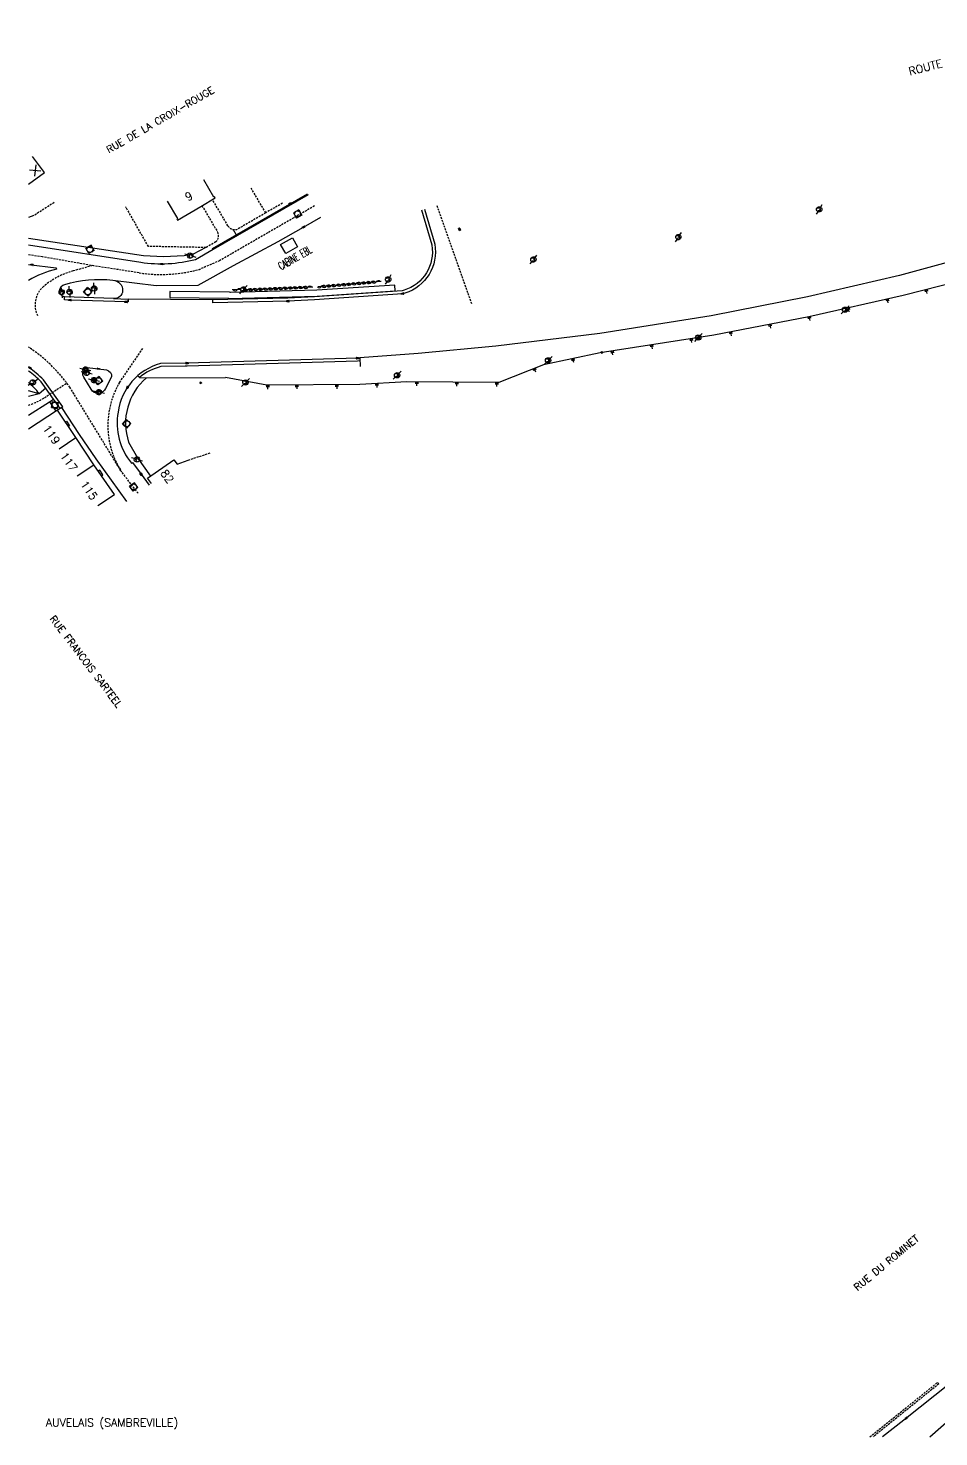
# Model space of a CAD drawing. Header units: millimetres. Extents: x 169000 to 170000, y 127000 to 127794.
# Drawn here: x 169000 to 169227.6, y 127000 to 127352.2 of the extents above; entities that cross this region are included whole.
import ezdxf
from ezdxf.enums import TextEntityAlignment as Align

# ---------------------------------------------------------------- set-up
doc = ezdxf.new("R2010")
doc.units = ezdxf.units.MM
doc.linetypes.add('DASHED', pattern=[0.75, 0.5, -0.25])
doc.layers.get('0').update_dxf_attribs({"linetype": 'CONTINUOUS'})
for name, color, linetype in [('W0001', 6, 'DASHED'), ('W0008', 7, 'CONTINUOUS'), ('W0100', 7, 'CONTINUOUS'), ('W0112', 1, 'DASHED'), ('W0211', 2, 'CONTINUOUS'), ('W0310', 3, 'CONTINUOUS'), ('W0334', 7, 'CONTINUOUS'), ('W0400', 7, 'CONTINUOUS'), ('W0420', 7, 'CONTINUOUS'), ('W0471', 7, 'CONTINUOUS'), ('W0851', 7, 'CONTINUOUS'), ('W0980', 7, 'CONTINUOUS'), ('W0984', 7, 'CONTINUOUS'), ('W0989', 7, 'CONTINUOUS'), ('W0991', 7, 'CONTINUOUS'), ('W1102', 7, 'CONTINUOUS')]:
    doc.layers.add(name, color=color, linetype=linetype)
doc.styles.get("Standard").update_dxf_attribs({"font": 'romans.shx', "width": 0.85})

# ---------------------------------------------------------------- blocks, each defined once
blk = doc.blocks.new('t991o')
at = {"color": 0, "linetype": 'Continuous'}
for p, q in [((-1, 1), (1, -1)), ((-1, -1), (1, 1))]:
    blk.add_line(p, q, dxfattribs=at)
blk = doc.blocks.new('t310o')
at = {"color": 0, "linetype": 'Continuous'}
for centre, start, end in [((-0.5, 0.38), 216.8699, 323.1304), ((0.5, -0.37), 36.8699, 143.1303)]:
    blk.add_arc(centre, 0.625, start, end, dxfattribs=at)
blk = doc.blocks.new('T400')
for p, q in [((-0.15, 0.3), (0.15, 0.3)), ((-0.15, -0.25), (-0.15, 0.3)), ((-0.15, 0.15), (0.15, 0.15)), ((-0.15, 0), (0.15, 0)), ((0.15, 0.3), (0.15, -0.25)), ((-0.15, -0.15), (0.15, -0.15)), ((-0.15, -0.25), (-0.15, -0.3)), ((-0.15, -0.3), (0.15, -0.3)), ((0.15, -0.3), (0.15, -0.25))]:
    blk.add_line(p, q)
blk = doc.blocks.new('T851')
for p, q in [((-0.25, -0.15), (0, 0.32)), ((0, 0.32), (0.25, -0.15)), ((-0.25, -0.15), (0.25, -0.15))]:
    blk.add_line(p, q)
for major_axis in [(-0.106, 0.106), (-0.0354, 0.0354), (-0.0236, 0.0236)]:
    blk.add_ellipse((0, 0), major_axis=major_axis, ratio=1, start_param=3.926991, end_param=10.210176)
blk = doc.blocks.new('t211o')
at = {"color": 0, "linetype": 'Continuous'}
for p, q in [((-0.29, 0.5), (-0.29, 0)), ((0, 1), (0, 0)), ((0.29, 0.5), (0.29, 0))]:
    blk.add_line(p, q, dxfattribs=at)
blk = doc.blocks.new('T420')
for p, q in [((0.75, 0.75), (-0.75, 0.75)), ((-0.75, 0.75), (-0.75, -0.75)), ((0.75, 0.75), (0.75, -0.75)), ((0.75, -0.75), (-0.75, -0.75))]:
    blk.add_line(p, q)
blk.add_ellipse((0, 0), major_axis=(-0.53, 0.53), ratio=1, start_param=3.926991, end_param=10.210176)
blk = doc.blocks.new('T471')
for p, q in [((-0.333334, 0.333334), (-0.333334, -0.333334)), ((-0.333334, 0.333334), (0.333334, 0.333334)), ((-0.333334, 0), (0, 0)), ((0.500001, 0.500001), (1.000002, 1.000002)), ((-0.500001, -0.500001), (-1.000002, -1.000002)), ((-0.333334, -0.333334), (0.333334, -0.333334))]:
    blk.add_line(p, q)
blk.add_ellipse((0, 0), major_axis=(0.471405, 0.471405), ratio=1, start_param=5.4977871438, end_param=11.780972451)

msp = doc.modelspace()

# ---------------------------------------------------------------- linework, layer by layer
at = {"layer": 'W0001'}
for points in [[(169071.51, 127307.72), (169047.81, 127294.03), (169042.8, 127291.86, -0.104041), (169027.68, 127290.98), (169016.35, 127292.73), (169003.52, 127294.99), (169000, 127295.48)], [(169016, 127292.79), (169011.2, 127291.47, 0.109842), (169003.79, 127287.56, 0.355533), (169002.4, 127280.07, 0.355533)], [(169023.14, 127241.49), (169010.38, 127262.37, 0.094364), (169000, 127272.43)], [(169027.4, 127235.87), (169023.14, 127241.49, -0.281294), (169022.81, 127263.61), (169028.68, 127272.19)], [(169000, 127257.9, 0.077089), (169004, 127259.78), (169009.59, 127263.46)]]:
    msp.add_lwpolyline(points, format="xyb", dxfattribs=at)
msp.add_lwpolyline([(169102.1, 127307.81), (169110.81, 127283.05)], dxfattribs=at)
at = {"layer": 'W0008'}
for points in [[(169069.9, 127310.51), (169046.2, 127296.82), (169041.8, 127294.28, -0.101563), (169028.07, 127293.56), (169000, 127297.87)], [(169099.01, 127306.92), (169101.55, 127298.13, -0.379054), (169094.11, 127285.9), (169093.5, 127285.76), (169071.54, 127284.25), (169064.87, 127283.9), (169046.13, 127283.48), (169046.12, 127284.2), (169024.94, 127284.44), (169024.93, 127283.71), (169024.45, 127283.72), (169010.37, 127284.19), (169008.99, 127284.25)], [(169259.09, 127302.3), (169240.61, 127296.56), (169217.74, 127290.35), (169194.76, 127284.99), (169170.67, 127280.2), (169142.8, 127275.84), (169116.84, 127272.62), (169097.39, 127270.79), (169082.85, 127269.71), (169082.25, 127269.65), (169039.66, 127268.41), (169039.17, 127268.41), (169033.02, 127268.3, 0.302078), (169022.44, 127256.16, 0.221126), (169025.79, 127243.39), (169026.04, 127243.57), (169028.16, 127240.65), (169030.19, 127237.88)], [(169000, 127293.07), (169006.98, 127292.25), (169007.02, 127291.93, 0.072025), (169000, 127289.08)], [(169009.08, 127288.07, -0.105254), (169021.1, 127289.15, -0.418463), (169023.56, 127286.52, -0.435687), (169021.26, 127284.55), (169009.01, 127284.97, -0.798769), (169009.08, 127288.07)], [(169024.61, 127233.86), (169016.95, 127244.51), (169012.82, 127250.59), (169008.35, 127257.34), (169008.61, 127257.52), (169003.75, 127264.23, 0.06223), (169000, 127267.3)], [(169263.93, 127085.89), (169280.55, 127070.45, -0.380721), (169280.32, 127064.13), (169263.08, 127044.14), (169256.38, 127036.94), (169252.01, 127032.51), (169249, 127029.58), (169240.2, 127021.43), (169230.63, 127013.6), (169218.81, 127004.18), (169213.5, 127000)], [(169225.34, 127000), (169243.13, 127015.7), (169248.05, 127020.13), (169257.7, 127028.76), (169263.66, 127034.25), (169268.21, 127038.78), (169288.62, 127060.09, -0.219293), (169290.59, 127060.68, -0.127967), (169292.44, 127059.34), (169302.81, 127046.71), (169319.73, 127025.89, -0.279446), (169319.77, 127024.78), (169303.19, 127001.4)]]:
    msp.add_lwpolyline(points, format="xyb", dxfattribs=at)
for points in [[(169021.1, 127289.15), (169031.91, 127287.86), (169042.4, 127287.88), (169051.3, 127292.85), (169062.45, 127298.8), (169068.8, 127302.43), (169073.13, 127304.93)], [(169004.35, 127262.12), (169002.69, 127260.78), (169000, 127260.09)], [(169000, 127255.42), (169005.31, 127258.77), (169006.3, 127259.43)]]:
    msp.add_lwpolyline(points, dxfattribs=at)
msp.add_lwpolyline([(169015.7, 127261.89), (169013.85, 127264.88, -0.295041), (169013.94, 127267.08, -0.344275), (169014.73, 127267.32), (169019.5, 127266.74, -0.394391), (169020.78, 127264.96), (169019.29, 127262.11, -0.632873)], format="xyb", close=True, dxfattribs=at)
at = {"layer": 'W0100'}
for points in [[(169000, 127313.12), (169004, 127316.06), (169001.03, 127320.09)], [(169034.72, 127308.87), (169037.25, 127304.56), (169037.1, 127304.47), (169037.27, 127304.19), (169043.09, 127307.61), (169046.69, 127309.73), (169046.53, 127310.01), (169046.38, 127309.93), (169043.84, 127314.24)], [(169017.35, 127232.81), (169021.5, 127235.61), (169016.37, 127243.01), (169011.89, 127249.8), (169011.83, 127249.79), (169007.27, 127256.66), (169000, 127251.89)], [(169030.79, 127238.31), (169029.81, 127239.66), (169036.32, 127244.27), (169037.2, 127243.15), (169039.97, 127244.14)]]:
    msp.add_lwpolyline(points, dxfattribs=at)
msp.add_lwpolyline([(169067.28, 127297.52), (169064.33, 127295.82), (169063.03, 127298.06), (169065.99, 127299.77)], close=True, dxfattribs=at)
at = {"layer": 'W0112'}
for points in [[(169059.32, 127305.99), (169055.69, 127312.15)], [(169006.43, 127308.55), (169001.38, 127305.31)], [(169030.02, 127297.59), (169024.31, 127307.5)], [(169039.97, 127244.14), (169045.59, 127246.07)], [(169210.33, 127000), (169227.24, 127013.6), (169227.55, 127013.21), (169211.13, 127000)]]:
    msp.add_lwpolyline(points, dxfattribs=at)
for points in [[(169043.39, 127307.79), (169047.26, 127301.21, -0.367406), (169046.83, 127298.72), (169044.38, 127297.32), (169030.02, 127297.59)], [(169063.52, 127308.4), (169059.32, 127305.99), (169052.28, 127301.91, -0.367406), (169049.89, 127302.74), (169046.01, 127309.33)]]:
    msp.add_lwpolyline(points, format="xyb", dxfattribs=at)
at = {"layer": 'W0211'}
for points in [[(169436.9, 127316.59), (169431.91, 127330.71), (169427.37, 127339.69), (169420.29, 127344.52), (169411.85, 127345.15), (169401.71, 127341.9), (169383.52, 127336.62), (169360.81, 127329.36), (169334.8, 127320.78), (169309.42, 127312.55), (169285.74, 127305.18), (169262.99, 127297.45), (169241.9, 127291.28), (169218.64, 127285.32), (169195.03, 127280.01), (169171.36, 127275.43), (169142.91, 127270.96), (169128.74, 127267.99), (169117.59, 127263.57), (169094.58, 127263.73), (169082.87, 127263.07), (169059.57, 127262.9), (169049.28, 127264.82)], [(169002.69, 127260.78), (169000, 127261.49)]]:
    msp.add_lwpolyline(points, dxfattribs=at)
at = {"layer": 'W0310'}
for points in [[(169053.15, 127286.8), (169050.97, 127286.73)], [(169071.11, 127287.44), (169054.21, 127286.71)], [(169088.16, 127288.82), (169072.43, 127287.48)]]:
    msp.add_lwpolyline(points, dxfattribs=at)
at = {"layer": 'W0334'}
for points in [[(169046.2, 127296.82), (169046.06, 127297.1), (169069.75, 127310.78)], [(169001.38, 127305.31), (169000, 127304.79)], [(169051.15, 127301.82), (169051.96, 127300.51)], [(169044.38, 127297.32), (169041.15, 127295.62), (169038.94, 127295.25), (169033.78, 127294.97), (169028.77, 127295.28), (169000.02, 127299.59), (169000, 127299.6)], [(169008.99, 127284.25), (169009.02, 127284.97)], [(169021.26, 127284.55), (169024.94, 127284.44)], [(169082.85, 127269.71), (169082.96, 127267.61)], [(169029.52, 127264.77), (169049.28, 127264.82)], [(169005.31, 127258.77), (169006.86, 127256.39)], [(169008.35, 127257.34), (169007.27, 127256.66)], [(169009.23, 127253.71), (169009.56, 127253.93), (169010.29, 127252.77), (169009.99, 127252.57)], [(169018.28, 127240.25), (169018.63, 127240.5), (169017.82, 127241.67), (169017.47, 127241.42)]]:
    msp.add_lwpolyline(points, dxfattribs=at)
for points in [[(169098.29, 127306.71), (169100.82, 127297.96, -0.377236), (169093.91, 127286.63), (169093.39, 127286.5), (169071.49, 127284.99), (169064.85, 127284.65), (169046.12, 127284.2)], [(169082.89, 127268.96), (169082.29, 127268.9), (169039.67, 127267.66), (169039.18, 127267.66), (169033.13, 127267.55, 0.106246), (169027.77, 127264.85, 0.261323)], [(169007.98, 127257.11), (169003.17, 127263.75, 0.055216), (169000, 127266.41)], [(169027.34, 127265.26), (169027.77, 127264.85), (169029.52, 127264.77, 0.305083), (169025.06, 127248.63), (169027.26, 127244.78), (169030.53, 127240.17)], [(169002.69, 127260.78, 0.058324), (169000, 127263.58)]]:
    msp.add_lwpolyline(points, format="xyb", dxfattribs=at)
msp.add_lwpolyline([(169091.61, 127287.94), (169072.11, 127286.64), (169050.51, 127286.05), (169050.26, 127286.12), (169035.38, 127286.35), (169035.35, 127284.85), (169050.03, 127284.63), (169050.31, 127284.54), (169072.18, 127285.14), (169091.71, 127286.45)], close=True, dxfattribs=at)
at = {"layer": 'W1102'}
for points in [[(169007.69, 127246.99), (169011.83, 127249.79)], [(169012.22, 127240.21), (169016.37, 127243.01)]]:
    msp.add_lwpolyline(points, dxfattribs=at)

# ---------------------------------------------------------------- block references
at = {"layer": 'W0211'}
for p, rotation in [((169224.41, 127286.8), 194.364259039932), ((169204.94, 127282.24), 192.674725255589), ((169214.69, 127284.43), 192.674725255589), ((169195.18, 127280.04), 192.674725255589), ((169175.55, 127276.24), 190.953836810247), ((169185.36, 127278.14), 190.953836810247), ((169155.81, 127272.99), 188.923517383154), ((169165.69, 127274.54), 188.923517383154), ((169136.12, 127269.53), 191.863791602931), ((169145.94, 127271.44), 188.923517383154), ((169126.45, 127267.08), 201.584965036962), ((169059.86, 127262.9), 180.407950643288), ((169067.14, 127262.95), 180.407950643288), ((169077.14, 127263.03), 180.407950643288), ((169087.14, 127263.31), 183.260132852172), ((169097.12, 127263.72), 179.600630371901), ((169107.12, 127263.65), 179.600630371901), ((169117.12, 127263.58), 179.600630371901)]:
    msp.add_blockref('t211o', p, dxfattribs=dict(at, rotation=rotation))
at = {"layer": 'W0310'}
for p, rotation in [((169052.22, 127286.77), 181.8136815583161), ((169054.88, 127286.74), 182.4990544607689), ((169056.13, 127286.79), 182.4990544607689), ((169057.38, 127286.85), 182.4990544607689), ((169058.63, 127286.9), 182.4990544607689), ((169059.87, 127286.95), 182.4990544607689), ((169061.12, 127287.01), 182.4990544607689), ((169062.37, 127287.06), 182.4990544607689), ((169063.62, 127287.12), 182.4990544607689), ((169064.87, 127287.17), 182.4990544607689), ((169066.12, 127287.23), 182.4990544607689), ((169067.37, 127287.28), 182.4990544607689), ((169068.62, 127287.34), 182.4990544607689), ((169069.86, 127287.39), 182.4990544607689), ((169073.22, 127287.55), 184.8585840281382), ((169074.46, 127287.65), 184.8585840281382), ((169075.71, 127287.76), 184.8585840281382), ((169076.95, 127287.86), 184.8585840281382), ((169078.2, 127287.97), 184.8585840281382), ((169079.45, 127288.07), 184.8585840281382), ((169080.69, 127288.18), 184.8585840281382), ((169081.94, 127288.29), 184.8585840281382), ((169083.18, 127288.39), 184.8585840281382), ((169084.43, 127288.5), 184.8585840281382), ((169085.67, 127288.6), 184.8585840281382), ((169086.92, 127288.71), 184.8585840281382)]:
    msp.add_blockref('t310o', p, dxfattribs=dict(at, rotation=rotation))
at = {"layer": 'W0400'}
for p, rotation in [((169065.43, 127308.29), 301.1695574524489), ((169068.8, 127302.43), 119.7446868947062), ((169107.75, 127301.85), 200.527723626274), ((169000.92, 127293), 83.00229394875602), ((169033.3, 127293.17), 265.82976760401), ((169093.5, 127285.76), 103.1554553094256), ((169010.37, 127284.19), 87.42748129020946), ((169024.45, 127283.72), 90), ((169064.87, 127283.9), 92.4990544623292), ((169039.66, 127268.41), 270.5053650520259), ((169082.25, 127269.65), 272.408034183011), ((169000.37, 127267.26), 237.7177820984547), ((169017.47, 127267), 263.376777969968), ((169024.81, 127262.39), 339.177850103269), ((169028.16, 127240.65), 36.09836818986599), ((169219.39, 127004.66), 309.2410567056066)]:
    msp.add_blockref('T400', p, dxfattribs=dict(at, rotation=rotation))
at = {"layer": 'W0420'}
for p, rotation in [((169067.29, 127305.72), 29.7446868947062), ((169015.38, 127296.84), 299.997460528318), ((169014.86, 127286.24), 229.54104137518), ((169017.53, 127264.03), 306.098368189866), ((169006.67, 127257.95), 170.013132143819), ((169024.58, 127253.24), 228.682823751951), ((169026.33, 127237.46), 306.098368189866)]:
    msp.add_blockref('T420', p, dxfattribs=dict(at, rotation=rotation))
at = {"layer": 'W0471'}
for p, rotation in [((169197.66, 127306.86), 192.729702232546), ((169162.44, 127299.93), 190.620893217853), ((169040.45, 127295.3), 299.997460528318), ((169126.21, 127294.31), 185.566804849054), ((169089.93, 127289.34), 193.155455310222), ((169008.32, 127286.14), 229.54104137518), ((169010.29, 127286.21), 229.54104137518), ((169016.44, 127287.09), 229.54104137518), ((169053.7, 127286.82), 182.499054460769), ((169204.13, 127281.77), 180.407950643288), ((169167.44, 127274.82), 180.407950643288), ((169014.24, 127266.82), 306.098368189866), ((169129.88, 127269.09), 180.407950643288), ((169001.11, 127263.62), 170.013132143819), ((169014.58, 127266), 306.098368189866), ((169016.4, 127264.16), 306.098368189866), ((169054.26, 127263.57), 180.407950643288), ((169092.16, 127265.39), 180.407950643288), ((169017.6, 127261.16), 306.098368189866), ((169027.14, 127244.36), 299.679165966058)]:
    msp.add_blockref('T471', p, dxfattribs=dict(at, rotation=rotation))
at = {"layer": 'W0851'}
for p, rotation in [((169143.37, 127271.09), 275.7734044248302), ((169043.07, 127263.48), 271.6022852421218)]:
    msp.add_blockref('T851', p, dxfattribs=dict(at, rotation=rotation))
at = {"layer": 'W0991', "rotation": 308.8375148487185}
msp.add_blockref('t991o', (169001.72, 127316.6), dxfattribs=at)

# ---------------------------------------------------------------- texts
at = {"layer": 'W0980'}
msp.add_text('AUVELAIS (SAMBREVILLE)', height=2, dxfattribs=at).set_placement((169020.92, 127003.41), align=Align.MIDDLE)
at = {"layer": 'W0984', "width": 0.5}
msp.add_text('CABINE EBL', height=2, rotation=29.942, dxfattribs=at).set_placement((169066.62, 127294.76), align=Align.MIDDLE)
at = {"layer": 'W0989'}
for s, height, rotation, p in [('ROUTE DE LA BASSE-SAMBRE', 2, 14.2583, (169239.57, 127346.26)), ('RUE DE LA CROIX-ROUGE', 1.75, 30.003, (169032.94, 127329.25)), ('RUE FRANCOIS SARTEEL', 1.75, 307.1514, (169014.41, 127193.82)), ('RUE DU ROMINET', 1.75, 39.5372, (169214.45, 127043.5))]:
    msp.add_text(s, height=height, rotation=rotation, dxfattribs=at).set_placement(p, align=Align.MIDDLE)
at = {"layer": 'W0991'}
for s, rotation, p in [('9', 30.4613, (169040.12, 127310.14)), ('119', 304.2693, (169005.8, 127250.55)), ('117', 304.2693, (169010.11, 127243.73)), ('82', 306.0984, (169034.71, 127240.1)), ('115', 304.2693, (169015.17, 127236.62))]:
    msp.add_text(s, height=2, rotation=rotation, dxfattribs=at).set_placement(p, align=Align.MIDDLE)

doc.saveas('drawing.dxf')
